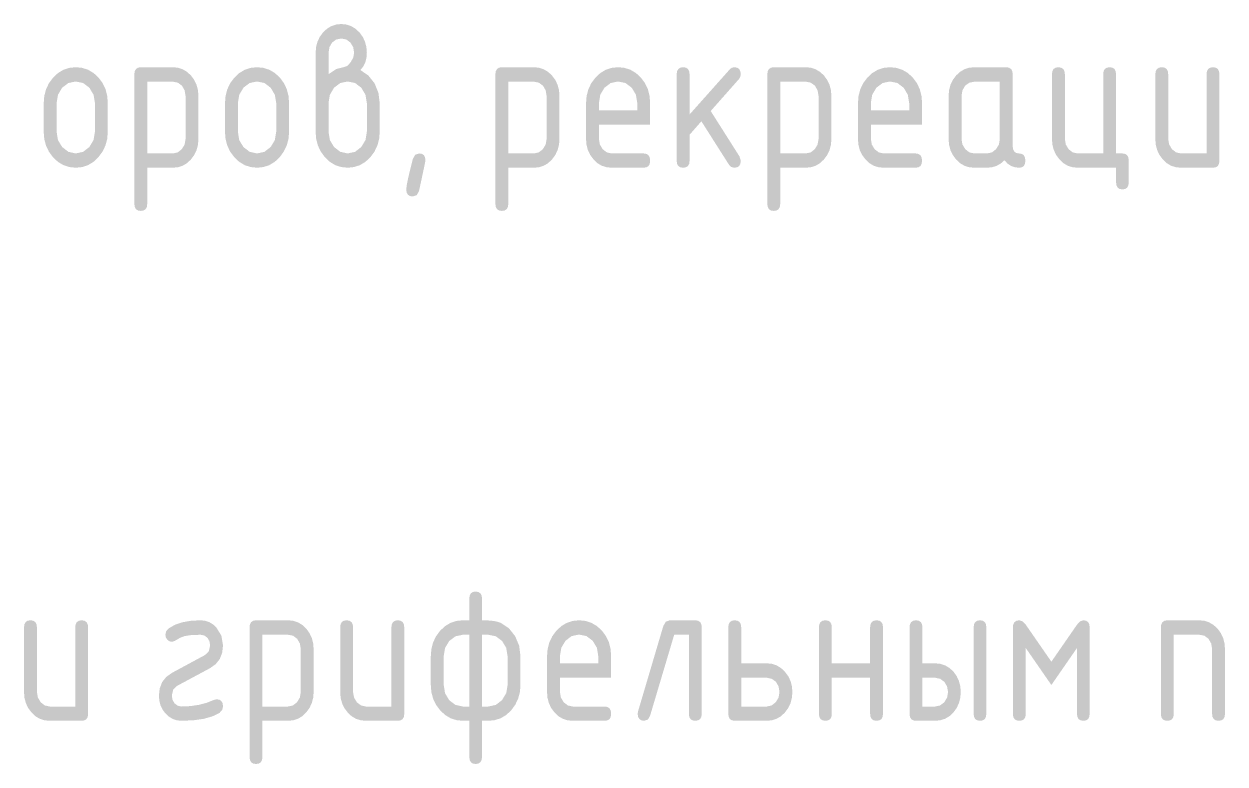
# Model space of a CAD drawing. Header units: millimetres. Extents: x 0 to 1189, y 0 to 841.
# Drawn here: x 1123.2 to 1148.49, y 81.07 to 96.65 of the extents above; entities that cross this region are included whole.
import ezdxf

# ---------------------------------------------------------------- set-up
doc = ezdxf.new("R2010")
doc.units = ezdxf.units.MM

msp = doc.modelspace()

# ---------------------------------------------------------------- hatches: boundary and pattern name
h = msp.add_hatch(color=7)
h.paths.add_polyline_path([(1129.608768, 95.593999), (1129.772341, 95.704725), (1129.921859, 95.742276), (1130.003163, 95.769768), (1130.076199, 95.84811), (1130.130425, 95.947604), (1130.147857, 96.047098), (1130.128013, 96.164645), (1130.068482, 96.263175), (1129.981045, 96.32746), (1129.876659, 96.347511), (1129.77179, 96.325807), (1129.684285, 96.263175), (1129.62813, 96.164645), (1129.608768, 96.047098)])
h.paths.add_polyline_path([(1130.279597, 95.682745), (1130.446891, 95.568712), (1130.577805, 95.40383), (1130.659247, 95.204152), (1130.686945, 94.988765), (1130.686945, 94.379121), (1130.674216, 94.228544), (1130.636371, 94.088562), (1130.573929, 93.960464), (1130.487405, 93.845545), (1130.384948, 93.748858), (1130.270916, 93.68018), (1130.146341, 93.639201), (1130.012258, 93.62561), (1129.876418, 93.639201), (1129.751533, 93.68018), (1129.637397, 93.748858), (1129.533803, 93.845545), (1129.447245, 93.962325), (1129.385802, 94.090215), (1129.349163, 94.229165), (1129.337019, 94.379121), (1129.337019, 96.047098), (1129.346941, 96.169261), (1129.376707, 96.281916), (1129.426316, 96.385062), (1129.495769, 96.4787), (1129.57846, 96.554199), (1129.669057, 96.608511), (1129.768233, 96.641326), (1129.876659, 96.652333), (1129.985369, 96.641265), (1130.085707, 96.608029), (1130.177571, 96.552571), (1130.260856, 96.474841), (1130.328078, 96.383434), (1130.376542, 96.281434), (1130.405886, 96.169201), (1130.415747, 96.047098), (1130.407264, 95.938311), (1130.381779, 95.841151), (1130.33924, 95.755876)])
h.paths.add_polyline_path([(1130.415747, 94.383531), (1130.415747, 94.988765), (1130.386878, 95.162329), (1130.29889, 95.310675), (1130.168183, 95.409549), (1130.012258, 95.441864), (1129.856333, 95.409549), (1129.725626, 95.310675), (1129.637431, 95.162329), (1129.608768, 94.988765), (1129.608768, 94.383531), (1129.637431, 94.206659), (1129.725626, 94.061621), (1129.856333, 93.960542), (1130.012258, 93.926022), (1130.168183, 93.960542), (1130.29889, 94.061621), (1130.386878, 94.208106)])
h = msp.add_hatch(color=7)
h.paths.add_polyline_path([(1123.610398, 94.379121), (1123.610398, 94.984355), (1123.622542, 95.136861), (1123.65918, 95.277119), (1123.720624, 95.405492), (1123.807182, 95.522341), (1123.910776, 95.619028), (1124.024912, 95.687706), (1124.149796, 95.728685), (1124.285637, 95.742276), (1124.421399, 95.728746), (1124.546155, 95.688188), (1124.660265, 95.620656), (1124.764091, 95.5262), (1124.850563, 95.409601), (1124.911817, 95.280909), (1124.948266, 95.139402), (1124.960324, 94.984355), (1124.960324, 94.379121), (1124.947594, 94.229165), (1124.90975, 94.090215), (1124.847308, 93.962325), (1124.760784, 93.845545), (1124.658327, 93.748858), (1124.544294, 93.68018), (1124.41972, 93.639201), (1124.285637, 93.62561), (1124.149796, 93.639201), (1124.024912, 93.68018), (1123.910776, 93.748858), (1123.807182, 93.845545), (1123.720624, 93.962325), (1123.65918, 94.090215), (1123.622542, 94.229165)])
h.paths.add_polyline_path([(1124.689126, 94.383531), (1124.689126, 94.988765), (1124.660256, 95.162329), (1124.572269, 95.310675), (1124.441562, 95.409549), (1124.285637, 95.441864), (1124.129712, 95.409549), (1123.999005, 95.310675), (1123.91081, 95.162329), (1123.882147, 94.988765), (1123.882147, 94.383531), (1123.91081, 94.206659), (1123.999005, 94.061621), (1124.129712, 93.960542), (1124.285637, 93.926022), (1124.441562, 93.960542), (1124.572269, 94.061621), (1124.660256, 94.208106)])
h = msp.add_hatch(color=7)
h.paths.add_polyline_path([(1125.519272, 95.593999), (1125.527755, 95.658328), (1125.55324, 95.704725), (1125.595779, 95.732828), (1125.655422, 95.742276), (1126.330109, 95.742276), (1126.439, 95.731192), (1126.538951, 95.698248), (1126.629703, 95.64391), (1126.710999, 95.568643), (1126.780134, 95.475006), (1126.829579, 95.37186), (1126.859285, 95.259205), (1126.869198, 95.137042), (1126.869198, 94.230844), (1126.859285, 94.108681), (1126.829579, 93.996026), (1126.780134, 93.89288), (1126.710999, 93.799242), (1126.629703, 93.722115), (1126.538951, 93.667984), (1126.439, 93.636074), (1126.330109, 93.62561), (1125.791021, 93.62561), (1125.791021, 92.86383), (1125.782546, 92.799502), (1125.757121, 92.753105), (1125.714746, 92.725001), (1125.655422, 92.715553), (1125.595779, 92.725001), (1125.55324, 92.753105), (1125.527755, 92.799502), (1125.519272, 92.86383)])
h.paths.add_polyline_path([(1125.791021, 95.437454), (1125.791021, 93.926022), (1126.330109, 93.926022), (1126.432773, 93.948346), (1126.518074, 94.015319), (1126.578087, 94.113573), (1126.598, 94.230844), (1126.598, 95.137042), (1126.578638, 95.254313), (1126.522483, 95.352567), (1126.434771, 95.417335), (1126.330109, 95.437454)])
h = msp.add_hatch(color=7)
h.paths.add_polyline_path([(1127.428145, 94.379121), (1127.428145, 94.984355), (1127.440289, 95.136861), (1127.476928, 95.277119), (1127.538371, 95.405492), (1127.624929, 95.522341), (1127.728523, 95.619028), (1127.842659, 95.687706), (1127.967544, 95.728685), (1128.103384, 95.742276), (1128.239147, 95.728746), (1128.363902, 95.688188), (1128.478012, 95.620656), (1128.581839, 95.5262), (1128.668311, 95.409601), (1128.729565, 95.280909), (1128.766014, 95.139402), (1128.778072, 94.984355), (1128.778072, 94.379121), (1128.765342, 94.229165), (1128.727498, 94.090215), (1128.665055, 93.962325), (1128.578532, 93.845545), (1128.476075, 93.748858), (1128.362042, 93.68018), (1128.237467, 93.639201), (1128.103384, 93.62561), (1127.967544, 93.639201), (1127.842659, 93.68018), (1127.728523, 93.748858), (1127.624929, 93.845545), (1127.538371, 93.962325), (1127.476928, 94.090215), (1127.440289, 94.229165)])
h.paths.add_polyline_path([(1128.506874, 94.383531), (1128.506874, 94.988765), (1128.478004, 95.162329), (1128.390016, 95.310675), (1128.259309, 95.409549), (1128.103384, 95.441864), (1127.947459, 95.409549), (1127.816752, 95.310675), (1127.728558, 95.162329), (1127.699895, 94.988765), (1127.699895, 94.383531), (1127.728558, 94.206659), (1127.816752, 94.061621), (1127.947459, 93.960542), (1128.103384, 93.926022), (1128.259309, 93.960542), (1128.390016, 94.061621), (1128.478004, 94.208106)])
h = msp.add_hatch(color=7)
h.paths.add_polyline_path([(1133.122808, 95.593999), (1133.131292, 95.658328), (1133.156777, 95.704725), (1133.199315, 95.732828), (1133.258958, 95.742276), (1133.933646, 95.742276), (1134.042537, 95.731192), (1134.142488, 95.698248), (1134.23324, 95.64391), (1134.314536, 95.568643), (1134.38367, 95.475006), (1134.433116, 95.37186), (1134.462821, 95.259205), (1134.472735, 95.137042), (1134.472735, 94.230844), (1134.462821, 94.108681), (1134.433116, 93.996026), (1134.38367, 93.89288), (1134.314536, 93.799242), (1134.23324, 93.722115), (1134.142488, 93.667984), (1134.042537, 93.636074), (1133.933646, 93.62561), (1133.394557, 93.62561), (1133.394557, 92.86383), (1133.386083, 92.799502), (1133.360658, 92.753105), (1133.318283, 92.725001), (1133.258958, 92.715553), (1133.199315, 92.725001), (1133.156777, 92.753105), (1133.131292, 92.799502), (1133.122808, 92.86383)])
h.paths.add_polyline_path([(1133.394557, 95.437454), (1133.394557, 93.926022), (1133.933646, 93.926022), (1134.03631, 93.948346), (1134.12161, 94.015319), (1134.181624, 94.113573), (1134.201537, 94.230844), (1134.201537, 95.137042), (1134.182175, 95.254313), (1134.12602, 95.352567), (1134.038308, 95.417335), (1133.933646, 95.437454)])
h = msp.add_hatch(color=7)
h.paths.add_polyline_path([(1135.706921, 95.441864), (1135.550996, 95.409549), (1135.420289, 95.310675), (1135.332094, 95.163776), (1135.303431, 94.988765), (1135.303431, 94.836078), (1136.11041, 94.836078), (1136.11041, 94.988765), (1136.08154, 95.163776), (1135.993553, 95.310675), (1135.862846, 95.409549)])
h.paths.add_polyline_path([(1135.303431, 94.531808), (1135.303431, 94.230844), (1135.323275, 94.115227), (1135.382806, 94.015319), (1135.469829, 93.948346), (1135.571322, 93.926022), (1136.245458, 93.926022), (1136.305101, 93.916513), (1136.34764, 93.887988), (1136.373125, 93.840446), (1136.381608, 93.773887), (1136.373125, 93.707698), (1136.34764, 93.661508), (1136.305101, 93.634438), (1136.245458, 93.62561), (1135.571322, 93.62561), (1135.462353, 93.636074), (1135.362273, 93.667984), (1135.271495, 93.722115), (1135.190432, 93.799242), (1135.120979, 93.89226), (1135.07137, 93.994373), (1135.041604, 94.106821), (1135.031682, 94.230844), (1135.031682, 94.984355), (1135.043826, 95.136861), (1135.080465, 95.277119), (1135.141908, 95.405492), (1135.228466, 95.522341), (1135.33206, 95.619028), (1135.446196, 95.687706), (1135.571081, 95.728685), (1135.706921, 95.742276), (1135.842683, 95.728746), (1135.967439, 95.688188), (1136.081549, 95.620656), (1136.185376, 95.5262), (1136.271848, 95.40967), (1136.333101, 95.28146), (1136.36955, 95.141262), (1136.381608, 94.988765), (1136.381608, 94.531808)])
h = msp.add_hatch(color=7)
h.dxf.hatch_style = 2
h.paths.add_polyline_path([(1137.212305, 94.747333), (1138.060625, 95.699833), (1138.101691, 95.732217), (1138.154332, 95.742276), (1138.213975, 95.732828), (1138.256513, 95.704725), (1138.281998, 95.658328), (1138.290482, 95.593999), (1138.279664, 95.536328), (1138.24859, 95.488166), (1137.657136, 94.819542), (1138.264024, 93.862632), (1138.290482, 93.773887), (1138.281998, 93.707698), (1138.256513, 93.661508), (1138.213975, 93.634438), (1138.154332, 93.62561), (1138.089633, 93.641388), (1138.041884, 93.688999), (1137.460903, 94.603466), (1137.212305, 94.320141), (1137.212305, 93.773887), (1137.20383, 93.707698), (1137.178405, 93.661508), (1137.136031, 93.634438), (1137.076706, 93.62561), (1137.017063, 93.634438), (1136.974524, 93.661508), (1136.949039, 93.707698), (1136.940556, 93.773887), (1136.940556, 95.593999), (1136.949039, 95.658328), (1136.974524, 95.704725), (1137.017063, 95.732828), (1137.076706, 95.742276), (1137.136031, 95.732828), (1137.178405, 95.704725), (1137.20383, 95.658328), (1137.212305, 95.593999)])
h = msp.add_hatch(color=7)
h.paths.add_polyline_path([(1138.84943, 95.593999), (1138.857913, 95.658328), (1138.883398, 95.704725), (1138.925937, 95.732828), (1138.98558, 95.742276), (1139.660267, 95.742276), (1139.769158, 95.731192), (1139.869109, 95.698248), (1139.959861, 95.64391), (1140.041157, 95.568643), (1140.110291, 95.475006), (1140.159737, 95.37186), (1140.189443, 95.259205), (1140.199356, 95.137042), (1140.199356, 94.230844), (1140.189443, 94.108681), (1140.159737, 93.996026), (1140.110291, 93.89288), (1140.041157, 93.799242), (1139.959861, 93.722115), (1139.869109, 93.667984), (1139.769158, 93.636074), (1139.660267, 93.62561), (1139.121179, 93.62561), (1139.121179, 92.86383), (1139.112704, 92.799502), (1139.087279, 92.753105), (1139.044904, 92.725001), (1138.98558, 92.715553), (1138.925937, 92.725001), (1138.883398, 92.753105), (1138.857913, 92.799502), (1138.84943, 92.86383)])
h.paths.add_polyline_path([(1139.121179, 95.437454), (1139.121179, 93.926022), (1139.660267, 93.926022), (1139.762931, 93.948346), (1139.848232, 94.015319), (1139.908245, 94.113573), (1139.928158, 94.230844), (1139.928158, 95.137042), (1139.908796, 95.254313), (1139.852641, 95.352567), (1139.764929, 95.417335), (1139.660267, 95.437454)])
h = msp.add_hatch(color=7)
h.paths.add_polyline_path([(1141.433542, 95.441864), (1141.277617, 95.409549), (1141.14691, 95.310675), (1141.058716, 95.163776), (1141.030052, 94.988765), (1141.030052, 94.836078), (1141.837032, 94.836078), (1141.837032, 94.988765), (1141.808162, 95.163776), (1141.720174, 95.310675), (1141.589467, 95.409549)])
h.paths.add_polyline_path([(1141.030052, 94.531808), (1141.030052, 94.230844), (1141.049896, 94.115227), (1141.109427, 94.015319), (1141.196451, 93.948346), (1141.297943, 93.926022), (1141.972079, 93.926022), (1142.031723, 93.916513), (1142.074261, 93.887988), (1142.099746, 93.840446), (1142.10823, 93.773887), (1142.099746, 93.707698), (1142.074261, 93.661508), (1142.031723, 93.634438), (1141.972079, 93.62561), (1141.297943, 93.62561), (1141.188975, 93.636074), (1141.088895, 93.667984), (1140.998116, 93.722115), (1140.917053, 93.799242), (1140.8476, 93.89226), (1140.797991, 93.994373), (1140.768225, 94.106821), (1140.758303, 94.230844), (1140.758303, 94.984355), (1140.770447, 95.136861), (1140.807086, 95.277119), (1140.868529, 95.405492), (1140.955087, 95.522341), (1141.058681, 95.619028), (1141.172817, 95.687706), (1141.297702, 95.728685), (1141.433542, 95.742276), (1141.569305, 95.728746), (1141.69406, 95.688188), (1141.80817, 95.620656), (1141.911997, 95.5262), (1141.998469, 95.40967), (1142.059723, 95.28146), (1142.096172, 95.141262), (1142.10823, 94.988765), (1142.10823, 94.531808)])
h = msp.add_hatch(color=7)
h.paths.add_polyline_path([(1143.745905, 95.437454), (1143.206817, 95.437454), (1143.101948, 95.415681), (1143.014443, 95.352567), (1142.958288, 95.254313), (1142.938926, 95.137042), (1142.938926, 94.230844), (1142.95877, 94.115227), (1143.018301, 94.015319), (1143.105324, 93.948346), (1143.206817, 93.926022), (1143.478015, 93.926022), (1143.580679, 93.948346), (1143.665979, 94.015319), (1143.725993, 94.113573), (1143.745905, 94.230844)])
h.paths.add_polyline_path([(1144.284443, 93.773887), (1144.276106, 93.707698), (1144.251232, 93.661508), (1144.210029, 93.634438), (1144.152702, 93.62561), (1144.061597, 93.635187), (1143.979896, 93.664195), (1143.907291, 93.713046), (1143.84347, 93.782155), (1143.763734, 93.713046), (1143.676452, 93.664195), (1143.581316, 93.635187), (1143.478015, 93.62561), (1143.206817, 93.62561), (1143.097848, 93.636074), (1142.997768, 93.667984), (1142.90699, 93.722115), (1142.825927, 93.799242), (1142.756474, 93.89226), (1142.706865, 93.994373), (1142.677099, 94.106821), (1142.667177, 94.230844), (1142.667177, 95.137042), (1142.677099, 95.259205), (1142.706865, 95.37186), (1142.756474, 95.475006), (1142.825927, 95.568643), (1142.90699, 95.64391), (1142.997768, 95.698248), (1143.097848, 95.731192), (1143.206817, 95.742276), (1143.880953, 95.742276), (1143.940596, 95.732828), (1143.983135, 95.704725), (1144.00862, 95.658328), (1144.017103, 95.593999), (1144.017103, 94.078709), (1144.025578, 94.011831), (1144.051003, 93.964125), (1144.093378, 93.935539), (1144.152702, 93.926022), (1144.210029, 93.916513), (1144.251232, 93.887988), (1144.276106, 93.840446)])
h = msp.add_hatch(color=7)
h.dxf.hatch_style = 2
h.paths.add_polyline_path([(1146.329354, 93.926022), (1146.38668, 93.916574), (1146.427883, 93.88847), (1146.452757, 93.842074), (1146.461094, 93.777745), (1146.461094, 93.320788), (1146.452757, 93.254228), (1146.427883, 93.206686), (1146.38668, 93.178161), (1146.329354, 93.168652), (1146.270029, 93.178161), (1146.227654, 93.206686), (1146.20223, 93.254228), (1146.193755, 93.320788), (1146.193755, 93.62561), (1145.383468, 93.62561), (1145.2745, 93.636074), (1145.17442, 93.667984), (1145.083642, 93.722115), (1145.002579, 93.799242), (1144.933125, 93.89288), (1144.883516, 93.996026), (1144.85375, 94.108681), (1144.843829, 94.230844), (1144.843829, 95.593999), (1144.852312, 95.658328), (1144.877797, 95.704725), (1144.920335, 95.732828), (1144.979979, 95.742276), (1145.039303, 95.732828), (1145.081678, 95.704725), (1145.107103, 95.658328), (1145.115578, 95.593999), (1145.115578, 94.230844), (1145.135421, 94.115227), (1145.194953, 94.015319), (1145.281976, 93.948346), (1145.383468, 93.926022), (1145.922557, 93.926022), (1145.922557, 95.593999), (1145.931023, 95.658328), (1145.956388, 95.704725), (1145.998599, 95.732828), (1146.057605, 95.742276), (1146.117248, 95.732828), (1146.159786, 95.704725), (1146.185271, 95.658328), (1146.193755, 95.593999), (1146.193755, 93.926022)])
h = msp.add_hatch(color=7)
h.dxf.hatch_style = 2
h.paths.add_polyline_path([(1148.370406, 95.593999), (1148.370406, 93.773887), (1148.361923, 93.707698), (1148.336438, 93.661508), (1148.293899, 93.634438), (1148.234256, 93.62561), (1147.56012, 93.62561), (1147.451151, 93.636074), (1147.351071, 93.667984), (1147.260293, 93.722115), (1147.17923, 93.799242), (1147.109777, 93.89226), (1147.060167, 93.994373), (1147.030402, 94.106821), (1147.02048, 94.230844), (1147.02048, 95.593999), (1147.028963, 95.658328), (1147.054449, 95.704725), (1147.096987, 95.732828), (1147.15663, 95.742276), (1147.215955, 95.732828), (1147.258329, 95.704725), (1147.283754, 95.658328), (1147.292229, 95.593999), (1147.292229, 94.230844), (1147.312073, 94.115227), (1147.371604, 94.015319), (1147.458627, 93.948346), (1147.56012, 93.926022), (1148.099208, 93.926022), (1148.099208, 95.593999), (1148.107675, 95.658328), (1148.133039, 95.704725), (1148.17525, 95.732828), (1148.234256, 95.742276), (1148.293899, 95.732828), (1148.336438, 95.704725), (1148.361923, 95.658328)])
h = msp.add_hatch(color=7)
h.dxf.hatch_style = 2
h.paths.add_polyline_path([(1131.517642, 93.926022), (1131.574736, 93.917194), (1131.615965, 93.890124), (1131.640968, 93.843934), (1131.649382, 93.777745), (1131.640916, 93.730254), (1131.615552, 93.607006), (1131.573341, 93.40831), (1131.514335, 93.134477), (1131.467826, 93.048901), (1131.382043, 93.020375), (1131.3224, 93.029203), (1131.279862, 93.056273), (1131.254376, 93.102463), (1131.245893, 93.168652), (1131.254428, 93.248776), (1131.280275, 93.382179), (1131.323795, 93.569635), (1131.38535, 93.81192), (1131.433306, 93.897497)])
h = msp.add_hatch(color=7)
h.paths.add_polyline_path([(1132.573361, 82.277275), (1132.573361, 83.788707), (1132.437762, 83.788707), (1132.281837, 83.756392), (1132.15113, 83.657518), (1132.062936, 83.511032), (1132.034272, 83.335608), (1132.034272, 82.730374), (1132.062936, 82.55681), (1132.15113, 82.408464), (1132.281837, 82.311243), (1132.437762, 82.277275)])
h.paths.add_polyline_path([(1132.573361, 81.976862), (1132.437762, 81.976862), (1132.301922, 81.990453), (1132.177037, 82.031433), (1132.062901, 82.100111), (1131.959307, 82.196797), (1131.872749, 82.313577), (1131.811306, 82.441468), (1131.774667, 82.580417), (1131.762523, 82.730374), (1131.762523, 83.335608), (1131.774667, 83.488114), (1131.811306, 83.628372), (1131.872749, 83.756745), (1131.959307, 83.873594), (1132.062901, 83.970281), (1132.177037, 84.038959), (1132.301922, 84.079938), (1132.437762, 84.093529), (1132.573361, 84.093529), (1132.573361, 84.550486), (1132.581776, 84.614815), (1132.606778, 84.661212), (1132.648007, 84.689315), (1132.705101, 84.698763), (1132.764745, 84.689315), (1132.807283, 84.661212), (1132.832768, 84.614815), (1132.841251, 84.550486), (1132.841251, 84.093529), (1132.969822, 84.090265), (1133.07855, 84.080231), (1133.167433, 84.063066), (1133.236473, 84.038407), (1133.408797, 83.924306), (1133.538539, 83.758941), (1133.62315, 83.558437), (1133.651538, 83.335608), (1133.651538, 82.730374), (1133.638946, 82.580417), (1133.601653, 82.441468), (1133.540382, 82.313577), (1133.455857, 82.196797), (1133.351625, 82.100111), (1133.237162, 82.031433), (1133.112157, 81.990453), (1132.976299, 81.976862), (1132.841251, 81.976862), (1132.841251, 81.215083), (1132.832768, 81.150754), (1132.807283, 81.104357), (1132.764745, 81.076254), (1132.705101, 81.066806), (1132.648007, 81.076254), (1132.606778, 81.104357), (1132.581776, 81.150754), (1132.573361, 81.215083)])
h.paths.add_polyline_path([(1132.841251, 82.277275), (1132.976299, 82.277275), (1133.132707, 82.311794), (1133.263482, 82.412874), (1133.351195, 82.558808), (1133.379789, 82.730374), (1133.379789, 83.335608), (1133.351195, 83.511032), (1133.263482, 83.657518), (1133.132707, 83.756392), (1132.976299, 83.788707), (1132.841251, 83.788707)])
h = msp.add_hatch(color=7)
h.dxf.hatch_style = 2
h.paths.add_polyline_path([(1124.545857, 83.945252), (1124.545857, 82.125139), (1124.537373, 82.05895), (1124.511888, 82.01276), (1124.46935, 81.98569), (1124.409707, 81.976862), (1123.73557, 81.976862), (1123.626602, 81.987327), (1123.526522, 82.019237), (1123.435744, 82.073368), (1123.354681, 82.150495), (1123.285228, 82.243513), (1123.235618, 82.345625), (1123.205853, 82.458073), (1123.195931, 82.582097), (1123.195931, 83.945252), (1123.204414, 84.009581), (1123.229899, 84.055977), (1123.272438, 84.084081), (1123.332081, 84.093529), (1123.391405, 84.084081), (1123.43378, 84.055977), (1123.459205, 84.009581), (1123.46768, 83.945252), (1123.46768, 82.582097), (1123.487524, 82.466479), (1123.547055, 82.366571), (1123.634078, 82.299599), (1123.73557, 82.277275), (1124.274659, 82.277275), (1124.274659, 83.945252), (1124.283125, 84.009581), (1124.30849, 84.055977), (1124.350701, 84.084081), (1124.409707, 84.093529), (1124.46935, 84.084081), (1124.511888, 84.055977), (1124.537373, 84.009581)])
h = msp.add_hatch(color=7)
h.dxf.hatch_style = 2
h.paths.add_polyline_path([(1127.250675, 82.429961), (1127.310318, 82.420444), (1127.352856, 82.391858), (1127.378341, 82.344152), (1127.386825, 82.277275), (1127.367463, 82.201689), (1127.311308, 82.142227), (1127.163729, 82.06988), (1126.980648, 82.018203), (1126.762117, 81.987198), (1126.508188, 81.976862), (1126.415179, 81.986371), (1126.328423, 82.014896), (1126.248591, 82.062438), (1126.176356, 82.128998), (1126.114801, 82.210078), (1126.071281, 82.30015), (1126.045434, 82.398904), (1126.036899, 82.506029), (1126.053935, 82.659852), (1126.104974, 82.791145), (1126.189913, 82.899493), (1126.308648, 82.984484), (1127.005935, 83.360964), (1127.087653, 83.441992), (1127.115627, 83.564362), (1127.101295, 83.651041), (1127.058852, 83.725317), (1126.991535, 83.772928), (1126.915536, 83.788707), (1126.714342, 83.781886), (1126.57268, 83.758941), (1126.476286, 83.721045), (1126.36873, 83.657518), (1126.308648, 83.64043), (1126.257178, 83.65049), (1126.21439, 83.682874), (1126.182351, 83.734137), (1126.173049, 83.788707), (1126.190481, 83.864361), (1126.244707, 83.924306), (1126.375414, 83.998884), (1126.530512, 84.051705), (1126.710415, 84.083133), (1126.915536, 84.093529), (1127.008855, 84.08402), (1127.095714, 84.055495), (1127.175442, 84.007953), (1127.247367, 83.941394), (1127.352443, 83.768794), (1127.386825, 83.564362), (1127.369797, 83.410539), (1127.318819, 83.279246), (1127.234043, 83.170898), (1127.115627, 83.085907), (1126.421647, 82.713286), (1126.336829, 82.630535), (1126.308648, 82.506029), (1126.322704, 82.41935), (1126.364872, 82.345074), (1126.431155, 82.295258), (1126.508188, 82.277275), (1126.699812, 82.286051), (1126.878673, 82.312346), (1127.044822, 82.356107), (1127.198309, 82.417283)])
h = msp.add_hatch(color=7)
h.paths.add_polyline_path([(1127.94544, 83.945252), (1127.953924, 84.009581), (1127.979409, 84.055977), (1128.021947, 84.084081), (1128.08159, 84.093529), (1128.756278, 84.093529), (1128.865169, 84.082444), (1128.965119, 84.049501), (1129.055872, 83.995163), (1129.137168, 83.919896), (1129.206302, 83.826258), (1129.255748, 83.723112), (1129.285453, 83.610458), (1129.295366, 83.488295), (1129.295366, 82.582097), (1129.285453, 82.459934), (1129.255748, 82.347279), (1129.206302, 82.244133), (1129.137168, 82.150495), (1129.055872, 82.073368), (1128.965119, 82.019237), (1128.865169, 81.987327), (1128.756278, 81.976862), (1128.217189, 81.976862), (1128.217189, 81.215083), (1128.208714, 81.150754), (1128.18329, 81.104357), (1128.140915, 81.076254), (1128.08159, 81.066806), (1128.021947, 81.076254), (1127.979409, 81.104357), (1127.953924, 81.150754), (1127.94544, 81.215083)])
h.paths.add_polyline_path([(1128.217189, 83.788707), (1128.217189, 82.277275), (1128.756278, 82.277275), (1128.858942, 82.299599), (1128.944242, 82.366571), (1129.004256, 82.464826), (1129.024168, 82.582097), (1129.024168, 83.488295), (1129.004807, 83.605566), (1128.948652, 83.70382), (1128.86094, 83.768588), (1128.756278, 83.788707)])
h = msp.add_hatch(color=7)
h.dxf.hatch_style = 2
h.paths.add_polyline_path([(1131.203908, 83.945252), (1131.203908, 82.125139), (1131.195424, 82.05895), (1131.169939, 82.01276), (1131.127401, 81.98569), (1131.067758, 81.976862), (1130.393621, 81.976862), (1130.284653, 81.987327), (1130.184573, 82.019237), (1130.093795, 82.073368), (1130.012732, 82.150495), (1129.943279, 82.243513), (1129.893669, 82.345625), (1129.863904, 82.458073), (1129.853982, 82.582097), (1129.853982, 83.945252), (1129.862465, 84.009581), (1129.88795, 84.055977), (1129.930489, 84.084081), (1129.990132, 84.093529), (1130.049456, 84.084081), (1130.091831, 84.055977), (1130.117256, 84.009581), (1130.125731, 83.945252), (1130.125731, 82.582097), (1130.145575, 82.466479), (1130.205106, 82.366571), (1130.292129, 82.299599), (1130.393621, 82.277275), (1130.93271, 82.277275), (1130.93271, 83.945252), (1130.941176, 84.009581), (1130.966541, 84.055977), (1131.008752, 84.084081), (1131.067758, 84.093529), (1131.127401, 84.084081), (1131.169939, 84.055977), (1131.195424, 84.009581)])
h = msp.add_hatch(color=7)
h.paths.add_polyline_path([(1134.88563, 83.793117), (1134.729705, 83.760802), (1134.598998, 83.661927), (1134.510804, 83.515028), (1134.482141, 83.340018), (1134.482141, 83.187331), (1135.28912, 83.187331), (1135.28912, 83.340018), (1135.26025, 83.515028), (1135.172262, 83.661927), (1135.041555, 83.760802)])
h.paths.add_polyline_path([(1134.482141, 82.88306), (1134.482141, 82.582097), (1134.501985, 82.466479), (1134.561516, 82.366571), (1134.648539, 82.299599), (1134.750031, 82.277275), (1135.424168, 82.277275), (1135.483811, 82.267766), (1135.526349, 82.239241), (1135.551834, 82.191698), (1135.560318, 82.125139), (1135.551834, 82.05895), (1135.526349, 82.01276), (1135.483811, 81.98569), (1135.424168, 81.976862), (1134.750031, 81.976862), (1134.641063, 81.987327), (1134.540983, 82.019237), (1134.450205, 82.073368), (1134.369142, 82.150495), (1134.299689, 82.243513), (1134.250079, 82.345625), (1134.220314, 82.458073), (1134.210392, 82.582097), (1134.210392, 83.335608), (1134.222536, 83.488114), (1134.259174, 83.628372), (1134.320617, 83.756745), (1134.407175, 83.873594), (1134.51077, 83.970281), (1134.624906, 84.038959), (1134.74979, 84.079938), (1134.88563, 84.093529), (1135.021393, 84.079998), (1135.146148, 84.039441), (1135.260259, 83.971908), (1135.364085, 83.877453), (1135.450557, 83.760922), (1135.511811, 83.632713), (1135.54826, 83.492515), (1135.560318, 83.340018), (1135.560318, 82.88306)])
h = msp.add_hatch(color=7)
h.dxf.hatch_style = 2
h.paths.add_polyline_path([(1136.794172, 84.093529), (1137.332709, 84.093529), (1137.392352, 84.084081), (1137.434891, 84.055977), (1137.460376, 84.009581), (1137.468859, 83.945252), (1137.468859, 82.125139), (1137.460376, 82.05895), (1137.434891, 82.01276), (1137.392352, 81.98569), (1137.332709, 81.976862), (1137.273703, 81.98569), (1137.231492, 82.01276), (1137.206128, 82.05895), (1137.197661, 82.125139), (1137.197661, 83.788707), (1136.88843, 83.788707), (1136.379107, 82.078286), (1136.334045, 82.002149), (1136.255083, 81.976862), (1136.19544, 81.986371), (1136.152902, 82.014896), (1136.127417, 82.062438), (1136.118933, 82.128998), (1136.127201, 82.175851), (1136.658573, 83.970608), (1136.711903, 84.063901)])
h = msp.add_hatch(color=7)
h.paths.add_polyline_path([(1139.377401, 82.582097), (1139.367488, 82.459934), (1139.337782, 82.347279), (1139.288337, 82.244133), (1139.219202, 82.150495), (1139.137907, 82.073368), (1139.047154, 82.019237), (1138.947203, 81.987327), (1138.838312, 81.976862), (1138.163625, 81.976862), (1138.103982, 81.98569), (1138.061443, 82.01276), (1138.035958, 82.05895), (1138.027475, 82.125139), (1138.027475, 83.945252), (1138.035958, 84.009581), (1138.061443, 84.055977), (1138.103982, 84.084081), (1138.163625, 84.093529), (1138.222949, 84.084081), (1138.265324, 84.055977), (1138.290749, 84.009581), (1138.299224, 83.945252), (1138.299224, 83.187331), (1138.838312, 83.187331), (1138.947203, 83.176264), (1139.047154, 83.143027), (1139.137907, 83.08757), (1139.219202, 83.00984), (1139.288337, 82.918665), (1139.337782, 82.816639), (1139.367488, 82.704277)])
h.paths.add_polyline_path([(1139.106203, 82.582097), (1139.086842, 82.699643), (1139.030687, 82.798173), (1138.942974, 82.861287), (1138.838312, 82.88306), (1138.299224, 82.88306), (1138.299224, 82.277275), (1138.838312, 82.277275), (1138.940976, 82.299599), (1139.026277, 82.366571), (1139.08629, 82.464826)])
h = msp.add_hatch(color=7)
h.dxf.hatch_style = 2
h.paths.add_polyline_path([(1140.207765, 82.88306), (1140.207765, 82.125139), (1140.19929, 82.05895), (1140.173866, 82.01276), (1140.131491, 81.98569), (1140.072166, 81.976862), (1140.012523, 81.98569), (1139.969985, 82.01276), (1139.9445, 82.05895), (1139.936016, 82.125139), (1139.936016, 83.945252), (1139.9445, 84.009581), (1139.969985, 84.055977), (1140.012523, 84.084081), (1140.072166, 84.093529), (1140.131491, 84.084081), (1140.173866, 84.055977), (1140.19929, 84.009581), (1140.207765, 83.945252), (1140.207765, 83.187331), (1141.014745, 83.187331), (1141.014745, 83.945252), (1141.023211, 84.009581), (1141.048575, 84.055977), (1141.090786, 84.084081), (1141.149792, 84.093529), (1141.209436, 84.084081), (1141.251974, 84.055977), (1141.277459, 84.009581), (1141.285942, 83.945252), (1141.285942, 82.125139), (1141.277459, 82.05895), (1141.251974, 82.01276), (1141.209436, 81.98569), (1141.149792, 81.976862), (1141.090786, 81.98569), (1141.048575, 82.01276), (1141.023211, 82.05895), (1141.014745, 82.125139), (1141.014745, 82.88306)])
h = msp.add_hatch(color=7)
h.paths.add_polyline_path([(1142.923286, 82.582097), (1142.913425, 82.459934), (1142.884081, 82.347279), (1142.835617, 82.244133), (1142.768395, 82.150495), (1142.685109, 82.073368), (1142.593246, 82.019237), (1142.492908, 81.987327), (1142.384198, 81.976862), (1141.980708, 81.976862), (1141.921065, 81.98569), (1141.878526, 82.01276), (1141.853041, 82.05895), (1141.844558, 82.125139), (1141.844558, 83.945252), (1141.853041, 84.009581), (1141.878526, 84.055977), (1141.921065, 84.084081), (1141.980708, 84.093529), (1142.040033, 84.084081), (1142.082407, 84.055977), (1142.107832, 84.009581), (1142.116307, 83.945252), (1142.116307, 83.187331), (1142.384198, 83.187331), (1142.492908, 83.176333), (1142.593246, 83.143578), (1142.685109, 83.08943), (1142.768395, 83.014249), (1142.835617, 82.920526), (1142.884081, 82.81719), (1142.913425, 82.704346)])
h.paths.add_polyline_path([(1142.655395, 82.582097), (1142.635552, 82.699643), (1142.57602, 82.798173), (1142.488584, 82.861287), (1142.384198, 82.88306), (1142.116307, 82.88306), (1142.116307, 82.277275), (1142.384198, 82.277275), (1142.488584, 82.299599), (1142.57602, 82.366571), (1142.635552, 82.464826)])
h.paths.add_polyline_path([(1143.194484, 83.945252), (1143.202959, 84.009581), (1143.228384, 84.055977), (1143.270758, 84.084081), (1143.330083, 84.093529), (1143.387409, 84.084081), (1143.428613, 84.055977), (1143.453486, 84.009581), (1143.461823, 83.945252), (1143.461823, 82.125139), (1143.453486, 82.05895), (1143.428613, 82.01276), (1143.387409, 81.98569), (1143.330083, 81.976862), (1143.270758, 81.98569), (1143.228384, 82.01276), (1143.202959, 82.05895), (1143.194484, 82.125139)])
h = msp.add_hatch(color=7)
h.dxf.hatch_style = 2
h.paths.add_polyline_path([(1144.831715, 82.730374), (1144.292626, 83.509241), (1144.292626, 82.125139), (1144.284151, 82.05895), (1144.258726, 82.01276), (1144.216352, 81.98569), (1144.157027, 81.976862), (1144.097384, 81.98569), (1144.054846, 82.01276), (1144.029361, 82.05895), (1144.020877, 82.125139), (1144.020877, 83.945252), (1144.029361, 84.009581), (1144.054846, 84.055977), (1144.097384, 84.084081), (1144.157027, 84.093529), (1144.224827, 84.070722), (1144.292626, 84.000374), (1144.831715, 83.221506), (1145.370803, 84.000374), (1145.438603, 84.070722), (1145.506402, 84.093529), (1145.563729, 84.084081), (1145.604932, 84.055977), (1145.629806, 84.009581), (1145.638143, 83.945252), (1145.638143, 82.125139), (1145.629806, 82.05895), (1145.604932, 82.01276), (1145.563729, 81.98569), (1145.506402, 81.976862), (1145.447078, 81.98569), (1145.404703, 82.01276), (1145.379278, 82.05895), (1145.370803, 82.125139), (1145.370803, 83.509241)])
h = msp.add_hatch(color=7)
h.dxf.hatch_style = 2
h.paths.add_polyline_path([(1147.137677, 82.125139), (1147.137677, 83.945252), (1147.14616, 84.009581), (1147.171645, 84.055977), (1147.214184, 84.084081), (1147.273827, 84.093529), (1147.948514, 84.093529), (1148.055235, 84.082444), (1148.154462, 84.049501), (1148.245938, 83.995163), (1148.329404, 83.919896), (1148.398539, 83.826258), (1148.447984, 83.723112), (1148.47769, 83.610458), (1148.487603, 83.488295), (1148.487603, 82.125139), (1148.479119, 82.05895), (1148.453634, 82.01276), (1148.411096, 81.98569), (1148.351453, 81.976862), (1148.292447, 81.98569), (1148.250236, 82.01276), (1148.224871, 82.05895), (1148.216405, 82.125139), (1148.216405, 83.488295), (1148.197043, 83.605566), (1148.140888, 83.70382), (1148.053176, 83.768588), (1147.948514, 83.788707), (1147.409426, 83.788707), (1147.409426, 82.125139), (1147.400951, 82.05895), (1147.375526, 82.01276), (1147.333151, 81.98569), (1147.273827, 81.976862), (1147.214184, 81.98569), (1147.171645, 82.01276), (1147.14616, 82.05895)])

doc.saveas('drawing.dxf')
